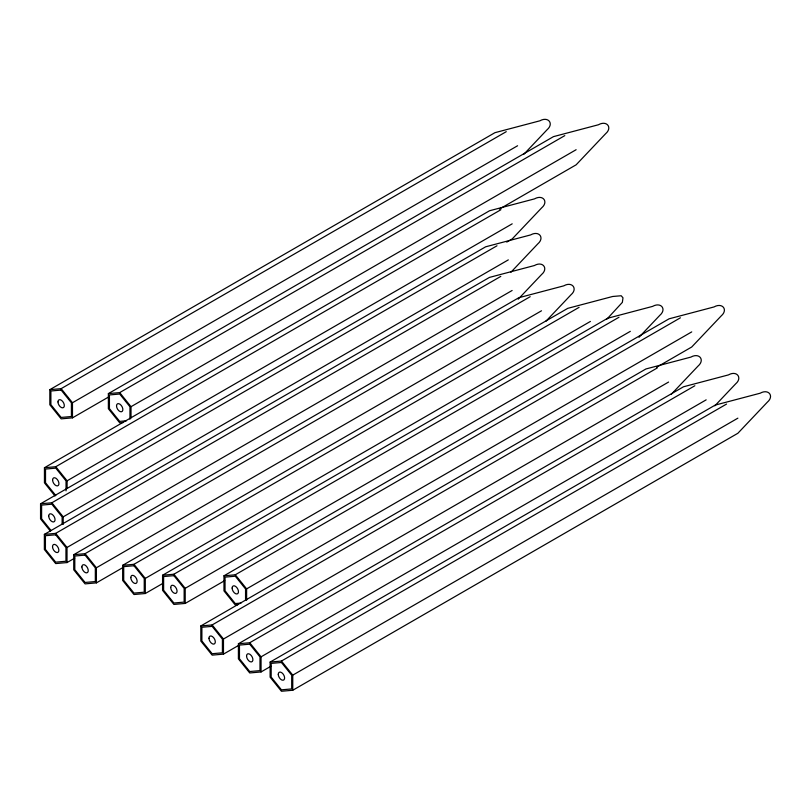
<?xml version="1.0" encoding="UTF-8"?>
<svg xmlns="http://www.w3.org/2000/svg" width="811" height="811" viewBox="0 0 811 811"><rect width="100%" height="100%" fill="white"/><g stroke="black" fill="none" stroke-linecap="round" stroke-linejoin="round"><path stroke-width="1.22" d="M523.653 154.465L547.05 129.78C554.227 123.688 548.266 116.054 539.842 120.819L494.933 132.68L49.826 389.665L49.826 404.77L61.149 418.861L72.473 417.847L108.654 396.964M510.92 272.243L537.774 243.898C544.951 237.805 539.001 230.172 530.576 234.937L485.667 246.797L40.55 503.783L40.55 518.888L50.363 531.093M518.188 299.188L541.586 274.513C548.712 268.492 542.782 260.716 534.378 265.542L489.469 277.403L44.362 534.388L44.362 549.493L55.685 563.584L67.019 562.57L74.693 558.14M545.833 321.318L570.964 294.809C578.091 288.797 572.16 281.022 563.767 285.847L518.847 297.708L73.74 554.694L73.74 569.798L85.064 583.89L96.397 582.876L122.704 567.68M606.881 319.159L622.361 302.361L622.99 297.83L621.206 295.751L612.67 296.481L567.761 308.342L122.654 565.328L122.654 580.433L133.977 594.524L145.301 593.51L162.849 583.383M638.997 337.295L659.789 315.357C666.966 309.265 661.006 301.631 652.581 306.396L607.672 318.257L162.565 575.242L162.565 590.347L173.889 604.438L185.212 603.425L224.688 580.635M671.184 394.41L698.048 366.075C705.225 359.972 699.264 352.339 690.84 357.114L645.931 368.964L200.824 625.95L200.824 641.055L212.147 655.146L223.471 654.132L238.819 645.272M714.836 405.814L735.628 383.877C742.754 377.865 736.824 370.09 728.42 374.915L683.511 386.776L238.404 643.762L238.404 658.867L249.727 672.958L261.061 671.944L270.925 666.247M49.826 389.665L61.149 388.651L506.267 131.666M72.473 417.847L72.473 402.743L517.59 145.757M123.465 422.47L119.693 422.805L108.37 408.714L108.37 393.609L553.477 136.633L598.386 124.772C606.81 119.998 612.771 127.631 605.594 133.734L576.134 164.815L499.394 209.116M108.37 393.609L119.693 392.605L564.801 135.619M131.017 418.02L131.017 406.696L576.134 149.711M55.016 495.987L44.443 482.829L44.443 467.734L489.56 210.748L534.469 198.888C542.894 194.113 548.844 201.746 541.677 207.849L512.207 238.931L506.733 242.094M44.443 467.734L55.777 466.72L500.884 209.735M67.1 488.364L67.1 480.811L512.207 223.826M40.55 503.783L51.874 502.769L496.991 245.784M63.207 524.413L63.207 516.86L508.315 259.875M44.362 534.388L55.685 533.374L500.803 276.389M67.019 562.57L67.019 547.466L512.126 290.48M73.74 554.694L85.064 553.68L530.181 296.694M96.397 582.876L96.397 567.771L541.505 310.785M122.654 565.328L133.977 564.314L579.095 307.339M145.301 593.51L145.301 578.405L590.418 321.43M162.565 575.242L173.889 574.229L619.006 317.243M185.212 603.425L185.212 588.32L630.329 331.334M237.816 604.763L235.291 604.986L223.968 590.895L223.968 575.8L669.085 318.814L713.994 306.953C722.419 302.179 728.369 309.812 721.202 315.915L691.732 346.996L656.657 367.251M223.968 575.8L235.291 574.786L680.409 317.8M246.625 600.201L246.625 588.877L691.732 331.892M200.824 625.95L212.147 624.936L657.265 367.961M223.471 654.132L223.471 639.027L668.588 382.052M238.404 643.762L249.727 642.748L694.845 385.762M261.061 671.944L261.061 656.839L706.168 399.853M270.114 662.07L715.221 405.084L760.13 393.223C768.554 388.459 774.515 396.082 767.338 402.185L737.878 433.267L292.761 690.252L281.437 691.266L270.114 677.165L270.114 662.07L281.437 661.056L726.544 404.071M292.761 690.252L292.761 675.147L737.878 418.162M126.536 420.767L119.693 421.385L109.434 408.622L109.434 394.947L119.693 394.024L129.953 406.787L129.953 419.226M240.999 603.06L235.291 603.566L225.042 590.803L225.042 577.128L235.291 576.205L245.551 588.968L245.551 600.16M119.693 392.605L131.017 406.696M235.291 574.786L246.625 588.877M281.437 661.056L292.761 675.147M61.149 388.651L72.473 402.743M249.727 642.748L261.061 656.839M173.889 574.229L185.212 588.32M212.147 624.936L223.471 639.027M55.777 466.72L67.1 480.811M133.977 564.314L145.301 578.405M55.777 495.501L45.517 482.738L45.517 469.062L55.777 468.14L66.036 480.903L66.036 490.848M51.874 502.769L63.207 516.86M85.064 553.68L96.397 567.771M55.685 533.374L67.019 547.466M51.093 530.566L41.614 518.787L41.614 505.111L51.874 504.199L62.133 516.962L62.133 524.413M61.149 390.081L50.89 390.993L50.89 404.669L61.149 417.432L71.409 416.519L71.409 402.844L61.149 390.081M55.685 534.804L45.426 535.716L45.426 549.392L55.685 562.155L65.944 561.242L65.944 547.567L55.685 534.804M85.064 555.109L74.805 556.022L74.805 569.697L85.064 582.46L95.323 581.548L95.323 567.862L85.064 555.109M133.977 565.743L123.718 566.656L123.718 580.341L133.977 593.094L144.236 592.182L144.236 578.507L133.977 565.743M173.889 575.658L163.629 576.57L163.629 590.246L173.889 603.009L184.148 602.097L184.148 588.411L173.889 575.658M212.147 626.366L201.888 627.278L201.888 640.964L212.147 653.717L222.407 652.804L222.407 639.129L212.147 626.366M249.727 644.177L239.468 645.09L239.468 658.765L249.727 671.528L259.986 670.616L259.986 656.93L249.727 644.177M281.437 662.475L271.178 663.398L271.178 677.073L281.437 689.837L291.696 688.924L291.696 675.239L281.437 662.475M278.264 674.326A4.481 2.585 60 0 0 283.019 680.247A4.481 2.585 60 0 0 283.019 673.9A4.481 2.585 60 0 0 278.264 674.326M81.891 566.95A4.481 2.585 60 0 0 86.655 572.87A4.481 2.585 60 0 0 86.655 566.524A4.481 2.585 60 0 0 81.891 566.95M208.974 638.216A4.481 2.585 60 0 0 213.729 644.127A4.481 2.585 60 0 0 213.729 637.791A4.481 2.585 60 0 0 208.974 638.216M246.554 656.018A4.481 2.585 60 0 0 251.319 661.938A4.481 2.585 60 0 0 251.319 655.592A4.481 2.585 60 0 0 246.554 656.018M170.715 587.499A4.481 2.585 60 0 0 175.47 593.419A4.481 2.585 60 0 0 175.47 587.073A4.481 2.585 60 0 0 170.715 587.499M48.711 516.039A4.481 2.585 60 0 0 53.465 521.96A4.481 2.585 60 0 0 53.465 515.614A4.481 2.585 60 0 0 48.711 516.039M52.512 546.644A4.481 2.585 60 0 0 57.277 552.565A4.481 2.585 60 0 0 57.277 546.229A4.481 2.585 60 0 0 52.512 546.644M116.52 405.875A4.481 2.585 60 0 0 121.275 411.795A4.481 2.585 60 0 0 121.275 405.449A4.481 2.585 60 0 0 116.52 405.875M57.976 401.921A4.481 2.585 60 0 0 62.731 407.842A4.481 2.585 60 0 0 62.731 401.496A4.481 2.585 60 0 0 57.976 401.921M232.128 588.056A4.481 2.585 60 0 0 236.883 593.976A4.481 2.585 60 0 0 236.883 587.63A4.481 2.585 60 0 0 232.128 588.056M130.804 577.594A4.481 2.585 60 0 0 135.559 583.504A4.481 2.585 60 0 0 135.559 577.168A4.481 2.585 60 0 0 130.804 577.594M52.603 479.99A4.481 2.585 60 0 0 57.358 485.911A4.481 2.585 60 0 0 57.358 479.565A4.481 2.585 60 0 0 52.603 479.99"/></g></svg>
